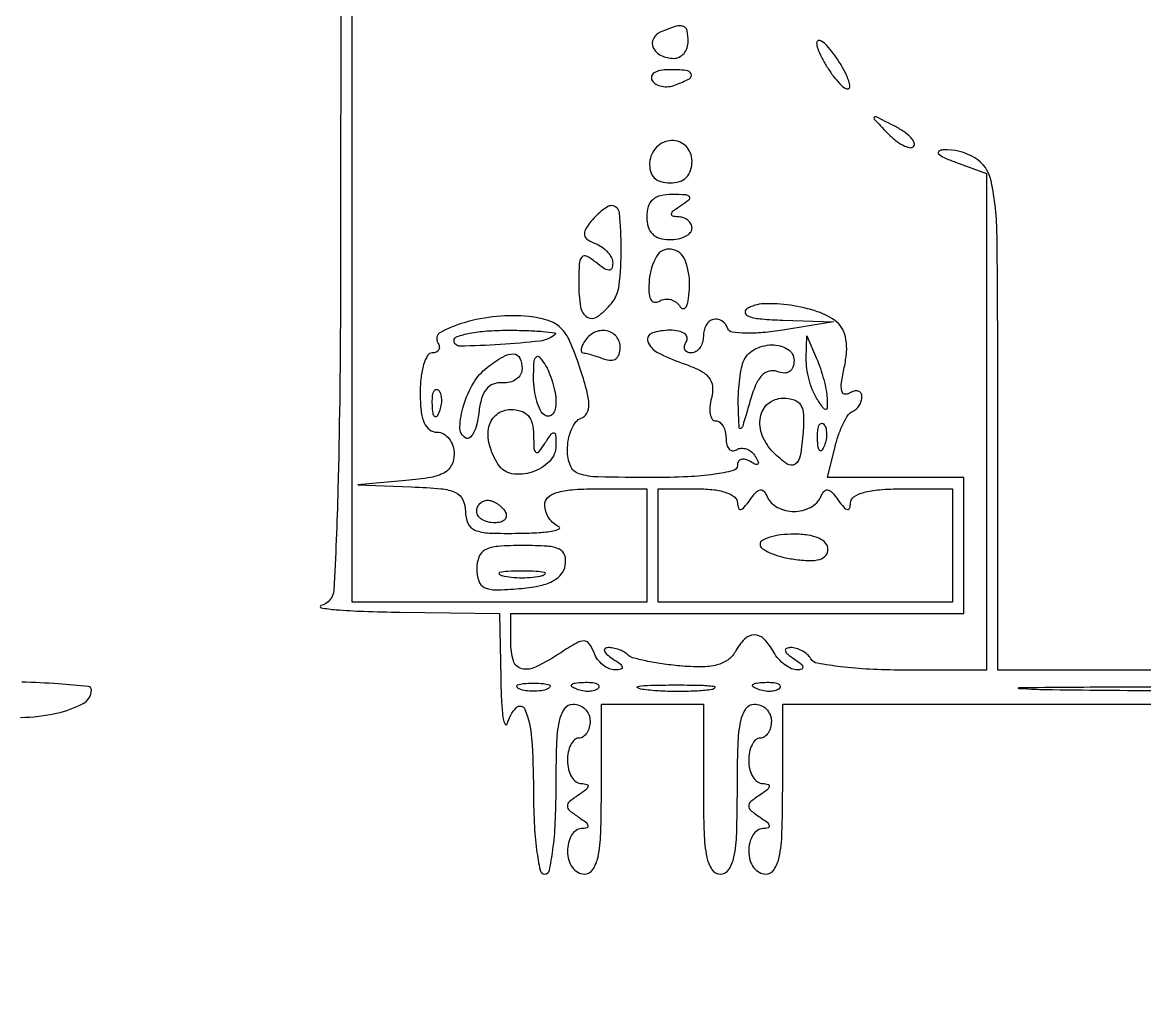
# Model space of a CAD drawing. Extents: x 23 to 255, y 40 to 184.
# Drawn here: x 103.8 to 112.17, y 128.96 to 136.31 of the extents above; entities that cross this region are included whole.
import ezdxf

# ---------------------------------------------------------------- set-up
doc = ezdxf.new("R2010")
doc.units = 0
doc.header["$MEASUREMENT"] = 0

msp = doc.modelspace()

# ---------------------------------------------------------------- linework, layer by layer
for points in [[(207.919475, 175.632891, 0.000007), (191.762556, 175.634099, 0.00002), (173.0434, 175.634494, 0.000013), (151.49745, 175.633531), (95.9364, 175.6296)], [(106.173, 137.650403, -0.000479), (106.169638, 134.144131, -0.006012), (106.151152, 132.818231, -0.007546), (106.12026, 132.066221, -0.325583), (106.02495, 131.949717, 0.803471), (106.025548, 131.934207, 0.024216), (106.137838, 131.91951, 0.011992), (106.342754, 131.907665, 0.005125), (106.61715, 131.901214), (107.3574, 131.8914), (107.367214, 131.40495, 0.007862), (107.37359, 131.227398, 0.02269), (107.38551, 131.104884, 0.10448), (107.400384, 131.064208, 0.657748), (107.415717, 131.06655, -0.126392), (107.482931, 131.187545, -0.546618), (107.548147, 131.175124, -0.078135), (107.597899, 130.958896, -0.017552), (107.6112, 130.5801, 0.011522), (107.617006, 130.328201, 0.02162), (107.63517, 130.125375, 0.018508), (107.661128, 129.973759, 0.354925), (107.6958, 129.9456, 0.354925), (107.730472, 129.973759, 0.018508), (107.75643, 130.125375, 0.02162), (107.774594, 130.328201, 0.011522), (107.7804, 130.5801, -0.007659), (107.785457, 130.910228, -0.041714), (107.80578, 131.0877, -0.098409), (107.844562, 131.181095, -0.250296), (107.9073, 131.2146, -0.099038), (107.95573, 131.204912, -0.097945), (107.996923, 131.177323, -0.097945), (108.024512, 131.13613, -0.099038), (108.0342, 131.0877, -0.064853), (108.027881, 131.039186, -0.082425), (108.009349, 130.998077, -0.098894), (107.981863, 130.970577, -0.148195), (107.9496, 130.9608, 0.191087), (107.917293, 130.947985, 0.088204), (107.889851, 130.911097, 0.068025), (107.871234, 130.856354, 0.048028), (107.865, 130.7916, 0.060533), (107.872874, 130.726801, 0.078496), (107.896064, 130.671722, 0.095937), (107.930411, 130.634591, 0.156456), (107.97075, 130.621105, -0.067648), (108.009311, 130.615382, -0.403287), (108.018515, 130.599369, -0.166561), (108.002344, 130.57442, -0.021186), (107.9496, 130.536505, 0.02521), (107.880678, 130.486114, 0.226004), (107.865, 130.4532, 0.226004), (107.880678, 130.420286, 0.02521), (107.9496, 130.369895, -0.021186), (108.002344, 130.33198, -0.166561), (108.018515, 130.307031, -0.403287), (108.009311, 130.291018, -0.067648), (107.97075, 130.285295, 0.156456), (107.930411, 130.271809, 0.095937), (107.896064, 130.234678, 0.078496), (107.872874, 130.179599, 0.060533), (107.865, 130.1148, 0.072314), (107.874464, 130.049708, 0.08892), (107.902013, 129.99495, 0.10214), (107.943191, 129.958561, 0.130775), (107.9919, 129.9456, 0.250296), (108.054638, 129.979105, 0.098409), (108.09342, 130.0725, 0.041714), (108.113743, 130.249972, 0.007659), (108.1188, 130.5801), (108.1188, 131.2146), (108.4995, 131.2146), (108.8802, 131.2146), (108.8802, 130.5801, 0.007659), (108.885257, 130.249972, 0.041714), (108.90558, 130.0725, 0.098409), (108.944362, 129.979105, 0.250296), (109.0071, 129.9456, 0.250296), (109.069838, 129.979105, 0.098409), (109.10862, 130.0725, 0.041714), (109.128943, 130.249972, 0.007659), (109.134, 130.5801, -0.007659), (109.139057, 130.910228, -0.041714), (109.15938, 131.0877, -0.098409), (109.198162, 131.181095, -0.250296), (109.2609, 131.2146, -0.099038), (109.30933, 131.204912, -0.097945), (109.350523, 131.177323, -0.097945), (109.378112, 131.13613, -0.099038), (109.3878, 131.0877, -0.064853), (109.381481, 131.039186, -0.082425), (109.362949, 130.998077, -0.098894), (109.335463, 130.970577, -0.148195), (109.3032, 130.9608, 0.191087), (109.270893, 130.947985, 0.088204), (109.243451, 130.911097, 0.068025), (109.224834, 130.856354, 0.048028), (109.2186, 130.7916, 0.060533), (109.226474, 130.726801, 0.078496), (109.249664, 130.671722, 0.095937), (109.284011, 130.634591, 0.156456), (109.32435, 130.621105, -0.067648), (109.362911, 130.615382, -0.403287), (109.372115, 130.599369, -0.166561), (109.355944, 130.57442, -0.021186), (109.3032, 130.536505, 0.02521), (109.234278, 130.486114, 0.226004), (109.2186, 130.4532, 0.226004), (109.234278, 130.420286, 0.02521), (109.3032, 130.369895, -0.021186), (109.355944, 130.33198, -0.166561), (109.372115, 130.307031, -0.403287), (109.362911, 130.291018, -0.067648), (109.32435, 130.285295, 0.156456), (109.284011, 130.271809, 0.095937), (109.249664, 130.234678, 0.078496), (109.226474, 130.179599, 0.060533), (109.2186, 130.1148, 0.072314), (109.228064, 130.049708, 0.08892), (109.255613, 129.99495, 0.10214), (109.296791, 129.958561, 0.130775), (109.3455, 129.9456, 0.250296), (109.408238, 129.979105, 0.098409), (109.44702, 130.0725, 0.041714), (109.467343, 130.249972, 0.007659), (109.4724, 130.5801), (109.4724, 131.2146), (113.357797, 131.2146, -0.000725)], [(114.1677, 131.4684), (111.0798, 131.4684), (111.0798, 133.362849, 0.002469), (111.073155, 134.708677, 0.048205), (111.029164, 135.121303, 0.21052), (110.906242, 135.294388, 0.147449), (110.671031, 135.353321, 0.133533), (110.638741, 135.342879, 0.476045), (110.636799, 135.324251, 0.091866), (110.677869, 135.295978, 0.017376), (110.76255, 135.261671), (110.9952, 135.1767), (110.9952, 133.32255), (110.9952, 131.4684), (110.365693, 131.4684, -0.012539), (110.120707, 131.474545, -0.018327), (109.905744, 131.493251, -0.014001), (109.732835, 131.519641, -0.21256), (109.6839, 131.553, 0.075854), (109.656442, 131.585271, 0.054031), (109.617376, 131.612368, 0.053889), (109.573275, 131.630537, 0.074131), (109.530857, 131.636305, 0.102799), (109.500115, 131.629503, 0.37991), (109.492632, 131.612839, 0.147021), (109.510122, 131.587055, 0.027275), (109.557, 131.553, -0.026198), (109.60479, 131.518439, -0.15033), (109.622078, 131.492834, -0.385271), (109.614295, 131.476304, -0.095919), (109.582354, 131.469695, -0.109801), (109.537981, 131.478966, -0.055282), (109.488529, 131.508284, -0.051029), (109.441872, 131.551538, -0.052812), (109.405549, 131.60288, 0.063716), (109.333575, 131.700061, 0.203827), (109.260973, 131.731093, 0.20439), (109.188405, 131.700288, 0.064067), (109.116539, 131.603395, -0.115304), (109.061975, 131.543613, -0.08902), (108.981289, 131.50721, -0.060868), (108.866145, 131.49278, -0.023234), (108.704399, 131.499799, -0.013284), (108.571353, 131.515356, -0.017232), (108.450495, 131.537027, -0.015007), (108.352226, 131.561273, -0.129081), (108.313515, 131.583885, 0.070163), (108.286295, 131.604377, 0.039799), (108.248657, 131.621441, 0.038855), (108.207182, 131.632849, 0.051266), (108.16815, 131.636305, 0.160847), (108.145227, 131.628373, 0.342256), (108.140699, 131.611299, 0.118892), (108.160334, 131.584761, 0.030864), (108.2034, 131.553, -0.01849), (108.259006, 131.514077, -0.178005), (108.274348, 131.490183, -0.412224), (108.264619, 131.474787, -0.053381), (108.221895, 131.469695, -0.106581), (108.176728, 131.47887, -0.067535), (108.130687, 131.506949, -0.063197), (108.090786, 131.548757, -0.06746), (108.063629, 131.598336, 0.058336), (108.028418, 131.665485, 0.247715), (107.989605, 131.685972, 0.131877), (107.933034, 131.670787, 0.013891), (107.81546, 131.598336, -0.028757), (107.631946, 131.492643, -0.171674), (107.524055, 131.479085, -0.275895), (107.462026, 131.537268, -0.069858), (107.442, 131.6799), (107.442, 131.8914), (109.134, 131.8914), (110.826, 131.8914), (110.826, 132.399), (110.826, 132.9066), (110.316788, 132.9066), (109.807576, 132.9066), (109.864577, 133.13925, -0.024223), (109.891645, 133.230387, -0.030164), (109.925839, 133.311843, -0.031132), (109.961845, 133.374727, -0.154442), (109.993088, 133.4001, 0.089832), (110.020429, 133.417044, 0.065953), (110.043593, 133.444263, 0.064718), (110.059256, 133.47718, 0.078879), (110.0646, 133.510843, 0.140261), (110.056981, 133.537468, 0.191243), (110.037091, 133.552137, 0.138076), (110.006811, 133.551627, 0.065666), (109.970953, 133.535509, -0.199209), (109.934829, 133.529668, -0.293184), (109.913184, 133.552104, -0.086525), (109.911628, 133.61571, -0.017009), (109.932415, 133.728536, 0.034769), (109.949149, 133.841795, 0.059305), (109.945207, 133.937237, 0.074369), (109.921205, 134.012625, 0.111533), (109.878011, 134.066167, 0.08714), (109.73277, 134.144755, 0.044541), (109.53046, 134.192788, 0.044385), (109.331587, 134.203812, 0.133739), (109.202919, 134.164118, 0.362187), (109.193524, 134.134857, 0.226169), (109.221658, 134.109084, 0.052963), (109.316236, 134.0908, 0.013481), (109.4724, 134.081706), (109.8531, 134.069822), (109.4724, 134.007295, -0.018662), (109.324476, 133.988637, -0.028518), (109.195247, 133.984613, -0.02763), (109.095264, 133.992743, -0.273076), (109.0635, 134.017884, 0.148516), (109.017238, 134.077126, 0.22844), (108.954229, 134.087538, 0.20008), (108.900406, 134.043982, 0.124512), (108.8802, 133.9641, -0.06887), (108.873487, 133.915597, -0.085131), (108.853882, 133.874477, -0.099915), (108.824772, 133.846982, -0.140337), (108.790607, 133.8372, -0.108972), (108.760579, 133.843823, -0.182303), (108.742691, 133.862051, -0.161196), (108.740059, 133.889474, -0.082592), (108.7533, 133.9218, 0.202618), (108.758258, 133.953789, 0.181468), (108.739058, 133.981549, 0.104212), (108.694469, 134.000348, 0.047867), (108.631393, 134.0064, 0.08051), (108.495467, 133.984371, 0.42306), (108.466006, 133.923225, 0.186337), (108.538025, 133.841095, 0.036771), (108.721097, 133.761757, -0.028734), (108.85117, 133.707852, -0.106253), (108.920873, 133.653525, -0.154415), (108.948068, 133.587486, -0.085205), (108.940518, 133.499681, 0.040742), (108.92904, 133.434512, 0.07012), (108.93163, 133.379561, 0.106108), (108.947031, 133.342988, 0.244935), (108.97272, 133.3296, -0.167978), (109.001974, 133.319487, -0.094904), (109.026875, 133.290856, -0.075659), (109.043712, 133.248158, -0.056198), (109.0494, 133.197707, 0.06068), (109.055124, 133.150714, 0.129571), (109.072534, 133.118855, 0.191518), (109.098292, 133.106902, 0.153598), (109.128154, 133.114487, -0.124968), (109.162902, 133.125424, -0.100781), (109.201757, 133.119766, -0.090333), (109.238801, 133.098277, -0.078004), (109.268126, 133.064109, -0.02762), (109.289773, 133.024327, -0.309012), (109.287111, 133.007429, -0.323892), (109.270729, 133.004302, -0.028948), (109.231671, 133.025421, 0.068937), (109.194287, 133.041933, 0.143226), (109.162691, 133.041736, 0.19028), (109.141881, 133.025356, 0.132745), (109.134, 132.996193, -0.345392), (109.103959, 132.957893, -0.025072), (108.963065, 132.930736, -0.024213), (108.763242, 132.912329, -0.01086), (108.4995, 132.9066, -0.005102), (108.093945, 132.910739, -0.072956), (107.951788, 132.934565, -0.222264), (107.887745, 132.994124, -0.096358), (107.865, 133.11105, -0.047167), (107.872635, 133.191809, -0.054798), (107.895282, 133.265537, -0.063222), (107.928583, 133.321883, -0.148321), (107.968087, 133.349862, 0.194433), (108.010896, 133.386348, 0.128799), (108.025468, 133.450104, 0.059096), (108.009532, 133.555885, 0.012798), (107.956018, 133.733152, 0.023093), (107.883529, 133.922882, 0.094588), (107.814288, 134.024147, 0.121137), (107.722078, 134.079588, 0.049629), (107.577981, 134.108957, 0.049848), (107.337244, 134.109504, 0.045572), (107.093534, 134.063033, 0.055501), (106.917521, 133.9906, 0.429614), (106.897193, 133.913559, -0.094446), (106.908334, 133.884426, -0.172633), (106.904205, 133.85963, -0.173027), (106.885354, 133.843055, -0.094931), (106.854793, 133.8372, 0.26942), (106.820288, 133.817152, 0.056132), (106.791518, 133.750221, 0.044842), (106.771706, 133.654549, 0.028651), (106.7652, 133.5411, 0.025511), (106.772128, 133.405399, 0.075863), (106.795414, 133.3155, 0.129352), (106.835465, 133.264126, 0.164293), (106.8921, 133.245, -0.128627), (106.940495, 133.232341, -0.100724), (106.981723, 133.196726, -0.089115), (107.009445, 133.143451, -0.075653), (107.019, 133.080664, -0.113577), (106.999908, 132.997699, -0.155688), (106.947408, 132.942602, -0.084753), (106.845567, 132.907545, -0.018154), (106.65945, 132.883945), (106.2999, 132.85156), (106.70175, 132.83678, -0.013507), (106.921915, 132.82272, -0.084843), (107.030371, 132.79386, -0.177789), (107.084075, 132.740601, -0.10985), (107.1036, 132.6528, 0.104935), (107.122322, 132.564573, 0.194464), (107.174146, 132.514476, 0.088188), (107.280119, 132.492066, 0.012276), (107.50545, 132.490279, 0.010255), (107.652939, 132.495757, 0.026884), (107.758193, 132.507531, 0.085719), (107.802577, 132.52304, 0.630745), (107.80155, 132.539629, -0.087674), (107.761119, 132.564889, -0.065245), (107.726864, 132.604971, -0.064399), (107.703699, 132.653144, -0.080074), (107.6958, 132.70215, -0.208403), (107.719525, 132.7566, -0.111447), (107.784132, 132.794192, -0.058953), (107.898232, 132.815807, -0.017365), (108.0765, 132.822), (108.4572, 132.822), (108.4572, 132.399), (108.4572, 131.976), (107.3574, 131.976), (106.2576, 131.976), (106.2576, 137.6019)], [(103.782206, 131.115348, 0.052396), (104.05065, 131.146743, 0.06384), (104.248417, 131.218625, 0.277906), (104.31114, 131.32035, 0.389229), (104.288255, 131.345821, 0.005384), (104.063094, 131.365162, 0.011698), (103.790137, 131.379238, 0.007033)]]:
    msp.add_lwpolyline(points, format="xyb")
for points in [[(108.562423, 136.234395, 0.179307), (108.506744, 136.183752, 0.23808), (108.506042, 136.116347, 0.169462), (108.565243, 136.058012, 0.111025), (108.659593, 136.0368, 0.116963), (108.700714, 136.046553, 0.100545), (108.735732, 136.074077, 0.092916), (108.75924, 136.115237, 0.083601), (108.7674, 136.1637, 0.050787), (108.75928, 136.243439, 0.264872), (108.731218, 136.275381, 0.16178), (108.677675, 136.275988, 0.018448)], [(109.7262, 136.153739, 0.091785), (109.734213, 136.110453, 0.024227), (109.762687, 136.045751, 0.023749), (109.802867, 135.974, 0.022398), (109.850409, 135.90492, 0.02314), (109.898242, 135.847415, 0.065258), (109.938132, 135.813791, 0.206301), (109.962487, 135.809782, 0.344492), (109.974619, 135.8253, 0.091785), (109.966605, 135.868586, 0.024227), (109.938132, 135.933288, 0.023749), (109.897952, 136.005039, 0.022398), (109.850409, 136.07412, 0.02314), (109.802577, 136.131624, 0.065258), (109.762687, 136.165248, 0.206301), (109.738331, 136.169257, 0.344492)], [(108.497216, 135.871295, 0.126981), (108.525687, 135.843984, 0.081026), (108.569012, 135.828155, 0.072258), (108.620196, 135.825884, 0.066719), (108.671409, 135.838046, 0.027681), (108.776096, 135.885017, 0.395517), (108.788589, 135.920288, 0.275668), (108.751354, 135.946869, 0.020503), (108.621407, 135.9522, 0.045552), (108.558148, 135.946425, 0.099152), (108.513072, 135.928434, 0.177225), (108.493191, 135.901875, 0.214542)], [(110.252936, 135.480668, 0.032763), (110.312631, 135.425849, 0.05091), (110.371219, 135.387831, 0.066521), (110.420387, 135.370381, 0.253633), (110.450531, 135.379331, 0.314606), (110.455384, 135.406649, 0.082345), (110.428902, 135.445513, 0.05386), (110.37656, 135.489666, 0.029819), (110.304496, 135.532228, 0.001975), (110.170916, 135.600069, 0.323466), (110.155525, 135.59759, 0.404836), (110.155304, 135.58383, 0.002294)], [(108.4792, 135.258658, 0.08394), (108.485208, 135.193748, 0.132163), (108.512979, 135.145537, 0.125483), (108.562452, 135.116167, 0.071641), (108.631658, 135.1062, 0.076963), (108.701526, 135.117019, 0.120111), (108.7533, 135.1485, 0.120111), (108.784781, 135.200274, 0.076963), (108.7956, 135.270142, 0.195693), (108.7507, 135.380469, 0.211594), (108.643397, 135.423421, 0.192287), (108.531338, 135.373886, 0.176669)], [(108.4572, 134.8524, 0.072254), (108.467931, 134.778531, 0.124864), (108.4995, 134.7255, 0.124864), (108.552531, 134.693931, 0.072254), (108.6264, 134.6832, 0.048028), (108.691154, 134.689434, 0.068025), (108.745898, 134.708051, 0.088204), (108.782785, 134.735493, 0.191087), (108.7956, 134.7678, 0.123684), (108.787469, 134.800167, 0.099425), (108.764536, 134.827929, 0.089546), (108.730247, 134.84682, 0.07833), (108.68985, 134.853695, -0.066727), (108.651364, 134.859335, -0.405416), (108.642263, 134.875169, -0.167501), (108.658391, 134.899756, -0.021149), (108.711, 134.937, 0.023197), (108.772664, 134.981034, 0.409657), (108.775478, 135.003128, 0.220444), (108.74858, 135.017334, 0.011293), (108.64755, 135.020305, 0.055785), (108.560466, 135.011158, 0.127363), (108.501982, 134.981489, 0.139785), (108.468527, 134.929319, 0.073238)], [(108.0424, 134.81998, 0.041542), (108.000169, 134.759517, 0.180973), (107.992965, 134.717189, 0.20302), (108.015472, 134.68358, 0.053479), (108.074341, 134.653435, -0.060999), (108.12369, 134.627224, -0.060238), (108.165489, 134.589784, -0.065739), (108.193853, 134.547307, -0.114865), (108.2034, 134.506296, -0.103109), (108.195488, 134.468339, -0.314946), (108.174235, 134.455321, -0.136301), (108.137232, 134.46806, -0.022561), (108.0765, 134.514, 0.049622), (108.008305, 134.560013, 0.362514), (107.972478, 134.552707, 0.15744), (107.953227, 134.501833, 0.012361), (107.9496, 134.355159, 0.038465), (107.963088, 134.180091, 0.221041), (108.013419, 134.104736, 0.304307), (108.089667, 134.10809, 0.0609), (108.193891, 134.206443, 0.146976), (108.25159, 134.342586, 0.027696), (108.266235, 134.615444, 0.023522), (108.25324, 134.88157, 0.3855), (108.192609, 134.93683, 0.136447), (108.165929, 134.929503, 0.030481), (108.126585, 134.902576, 0.029472), (108.083477, 134.864763, 0.024777)], [(108.476215, 134.382455, 0.027882), (108.473787, 134.291958, 0.104504), (108.487071, 134.237003, 0.245773), (108.514244, 134.216629, 0.180667), (108.551822, 134.224094, -0.106686), (108.592252, 134.238441, -0.099435), (108.636101, 134.235377, -0.095973), (108.676613, 134.215338, -0.091884), (108.70744, 134.181361, 0.272475), (108.731709, 134.168565, 0.284979), (108.753875, 134.183798, 0.074911), (108.770052, 134.243661, 0.021494), (108.776923, 134.339722, 0.100599), (108.743923, 134.529573, 0.27058), (108.640464, 134.611483, 0.307259), (108.530644, 134.557749, 0.10968)], [(107.77335, 133.97574, -0.15013), (107.66142, 133.926045, -0.014763), (107.364213, 133.89914, -0.010728), (107.062348, 133.887269, -0.41945), (107.019, 133.92985, -0.325726), (107.040769, 133.959721, -0.02994), (107.134973, 133.983914, -0.02964), (107.262466, 134.000874, -0.018251), (107.4138, 134.0064, -0.007298), (107.562831, 134.004225, -0.01397), (107.682273, 133.997394, -0.011896), (107.769719, 133.987837, -0.645588)], [(107.9919, 133.9218, 0.033138), (107.97469, 133.889325, 0.070413), (107.966833, 133.862051, 0.136025), (107.969153, 133.844376, 0.30111), (107.979988, 133.8372, -0.059103), (108.002708, 133.834505, -0.010829), (108.043669, 133.823705, -0.011506), (108.091285, 133.808847, -0.010234), (108.140081, 133.791259, 0.089656), (108.188305, 133.782106, 0.157257), (108.226696, 133.794118, 0.154548), (108.251272, 133.826516, 0.085779), (108.2598, 133.875859, 0.170915), (108.230493, 133.959091, 0.182963), (108.156337, 134.002715, 0.161972), (108.064464, 133.988706, 0.137034)], [(109.803558, 133.4988, -0.011111), (109.804622, 133.424972, -0.411928), (109.793766, 133.4142, -0.247646), (109.776329, 133.423401, -0.006504), (109.7262, 133.4988, -0.050598), (109.695094, 133.559639, -0.029001), (109.669647, 133.638126, -0.028709), (109.65304, 133.720839, -0.04208), (109.648842, 133.7949), (109.653492, 133.9641), (109.7262, 133.7949, -0.021159), (109.754382, 133.720826, -0.016424), (109.778916, 133.638126, -0.016709), (109.796706, 133.55936, -0.038039)], [(107.5266, 133.7197, -0.128753), (107.515112, 133.675829, -0.110029), (107.48311, 133.640167, -0.096945), (107.435105, 133.618327, -0.07838), (107.37855, 133.61395, 0.110955), (107.310879, 133.604289, 0.13615), (107.259607, 133.566634, 0.09881), (107.22425, 133.496983, 0.039596), (107.203592, 133.391616, -0.030616), (107.188208, 133.304939, -0.05956), (107.163762, 133.239165, -0.102014), (107.134891, 133.203328, -0.321125), (107.105785, 133.20135, -0.270461), (107.062035, 133.283581, -0.064125), (107.088961, 133.442907, -0.059188), (107.162993, 133.611514, -0.095522), (107.266331, 133.728759, -0.030361), (107.384449, 133.809083, -0.1438), (107.462877, 133.82918, -0.28279), (107.509267, 133.798389, -0.108834)], [(109.557, 133.780591, -0.084672), (109.548358, 133.729923, -0.16399), (109.523351, 133.6979, -0.159599), (109.483499, 133.687032, -0.079188), (109.431674, 133.697989, 0.15488), (109.370826, 133.701589, 0.146865), (109.31753, 133.669651, 0.086227), (109.270575, 133.59595, 0.028458), (109.227804, 133.474391, -0.001622), (109.1742, 133.291199, -0.200869), (109.159268, 133.272898, -0.550873), (109.147626, 133.279518, -0.003229), (109.14163, 133.428431, -0.018728), (109.141978, 133.523361, -0.016598), (109.149315, 133.621923, -0.016901), (109.161877, 133.710231, -0.047864), (109.178507, 133.770144, -0.176813), (109.257579, 133.860954, -0.119762), (109.391289, 133.897382, -0.145653), (109.50937, 133.865757, -0.260634)], [(107.779105, 133.472657, -0.055127), (107.773503, 133.417756, -0.120336), (107.755168, 133.37993, -0.191761), (107.727728, 133.364903, -0.170542), (107.6958, 133.3719, -0.139745), (107.663316, 133.40751, -0.043178), (107.636432, 133.475701, -0.039395), (107.618237, 133.560864, -0.03437), (107.612495, 133.651843, -0.01112), (107.615749, 133.768311, -0.161557), (107.630474, 133.806216, -0.457374), (107.654275, 133.80674, -0.040301), (107.6958, 133.7526, -0.044031), (107.727323, 133.692888, -0.027129), (107.754099, 133.618021, -0.0271), (107.772663, 133.540502, -0.043125)], [(106.907591, 133.398338, -0.054073), (106.888848, 133.363087, -0.470617), (106.87343, 133.361628, -0.168741), (106.861474, 133.386311, -0.018894), (106.856479, 133.44945, -0.028489), (106.857409, 133.508347, -0.077125), (106.866776, 133.548954, -0.208169), (106.882397, 133.564397, -0.296942), (106.900913, 133.560487, -0.126455), (106.917261, 133.532829, -0.060344), (106.923958, 133.491772, -0.05415), (106.920792, 133.444603, -0.051402)], [(109.624949, 133.245, -0.02087), (109.604111, 133.068908, -0.204351), (109.565046, 133.006966, -0.315518), (109.505784, 133.007339, -0.041985), (109.40472, 133.09272, -0.101324), (109.320265, 133.220664, -0.138334), (109.305648, 133.35732, -0.177707), (109.363708, 133.4587, -0.176537), (109.473744, 133.4988, -0.073588), (109.558523, 133.486255, -0.187056), (109.60671, 133.448573, -0.12689), (109.627817, 133.376496, -0.027128)], [(107.612495, 133.22385, 0.011293), (107.615466, 133.12282, 0.220444), (107.629672, 133.095922, 0.409657), (107.651766, 133.098736, 0.023197), (107.6958, 133.1604, -0.010089), (107.744043, 133.231846, -0.292996), (107.763569, 133.239796, -0.345275), (107.776427, 133.225209, -0.012123), (107.779105, 133.144951, -0.199883), (107.7314, 133.027384, -0.118855), (107.600897, 132.946622, -0.121845), (107.450406, 132.935304, -0.212774), (107.348134, 133.003297, -0.073219), (107.282148, 133.151612, -0.124896), (107.278924, 133.2864, -0.17299), (107.337491, 133.378343, -0.166778), (107.442, 133.4142, -0.07417), (107.518685, 133.402762, -0.136902), (107.571413, 133.369094, -0.125005), (107.602059, 133.310473, -0.056607)], [(109.783991, 133.144537, -0.054073), (109.765248, 133.109287, -0.470617), (109.74983, 133.107828, -0.168741), (109.737874, 133.132511, -0.018894), (109.732879, 133.19565, -0.028489), (109.733809, 133.254547, -0.077125), (109.743176, 133.295154, -0.208169), (109.758797, 133.310597, -0.296942), (109.777312, 133.306687, -0.126455), (109.793661, 133.279029, -0.060344), (109.800358, 133.237972, -0.05415), (109.797192, 133.190803, -0.051402)], [(109.135295, 132.71625, 0.072317), (109.141436, 132.677366, 0.393062), (109.158329, 132.667677, 0.161814), (109.185083, 132.684048, 0.021325), (109.226336, 132.7374, -0.02856), (109.272584, 132.795458, -0.172412), (109.305881, 132.813629, -0.274217), (109.333638, 132.802634, -0.068328), (109.358991, 132.75855, 0.109524), (109.386886, 132.718092, 0.064702), (109.434856, 132.683864, 0.059978), (109.494496, 132.660683, 0.062808), (109.557, 132.6528, 0.062808), (109.619504, 132.660683, 0.059978), (109.679144, 132.683864, 0.064702), (109.727114, 132.718092, 0.109524), (109.755009, 132.75855, -0.068328), (109.780362, 132.802634, -0.274217), (109.808119, 132.813629, -0.172412), (109.841416, 132.795458, -0.02856), (109.887664, 132.7374, 0.021325), (109.928917, 132.684048, 0.161814), (109.955671, 132.667677, 0.393062), (109.972564, 132.677366, 0.072317), (109.978705, 132.71625, -0.250085), (110.003667, 132.761687, -0.077213), (110.077217, 132.794903, -0.048342), (110.195642, 132.815654, -0.019216), (110.3607, 132.822), (110.7414, 132.822), (110.7414, 132.399), (110.7414, 131.976), (109.6416, 131.976), (108.5418, 131.976), (108.5418, 132.399), (108.5418, 132.822), (108.8379, 132.822, -0.028612), (108.959695, 132.815025, -0.056868), (109.053724, 132.793204, -0.083693), (109.114218, 132.759474, -0.224383)], [(107.3997, 132.6528, -0.139169), (107.408832, 132.620682, -0.191142), (107.397883, 132.593051, -0.138808), (107.366761, 132.574398, -0.066118), (107.320093, 132.5682, -0.062283), (107.269662, 132.574506, -0.080552), (107.226944, 132.593051, -0.097988), (107.198354, 132.620535, -0.153634), (107.1882, 132.6528, -0.092995), (107.194259, 132.685095, -0.096318), (107.211585, 132.712549, -0.099231), (107.237433, 132.730923, -0.105429), (107.267807, 132.7374, -0.089642), (107.302119, 132.731199, -0.053229), (107.339389, 132.712549, -0.051032), (107.373795, 132.685161, -0.06081)], [(109.3032, 132.408602, 0.246404), (109.319667, 132.377216, 0.047041), (109.377754, 132.344693, 0.04044), (109.45978, 132.316085, 0.027258), (109.557, 132.296354, 0.02709), (109.671318, 132.285858, 0.081358), (109.748847, 132.295597, 0.14566), (109.793654, 132.324736, 0.178073), (109.8108, 132.371352, 0.191106), (109.792639, 132.417132, 0.100101), (109.741828, 132.453096, 0.068643), (109.661421, 132.47616, 0.035581), (109.557, 132.4836, 0.027968), (109.459755, 132.478156, 0.043898), (109.377754, 132.461569, 0.054546), (109.320241, 132.437503, 0.27286)], [(107.1882, 132.224693, 0.077699), (107.202371, 132.134053, 0.208741), (107.244573, 132.086104, 0.113744), (107.329102, 132.068002, 0.016803), (107.504746, 132.076643, 0.027614), (107.650887, 132.096935, 0.068885), (107.752654, 132.131877, 0.101082), (107.816994, 132.182827, 0.128769), (107.84935, 132.25095, 0.121912), (107.845253, 132.324912, 0.211929), (107.805632, 132.370485, 0.094469), (107.71533, 132.393457, 0.015182), (107.532803, 132.399, 0.016588), (107.344653, 132.392756, 0.100826), (107.251163, 132.367152, 0.188612), (107.204475, 132.314945, 0.089441)], [(107.67465, 132.171483, -0.039571), (107.607201, 132.159452, -0.024357), (107.5266, 132.155524, -0.024357), (107.445999, 132.159452, -0.039571), (107.37855, 132.171483, -0.161593), (107.356627, 132.185722, -0.542911), (107.360969, 132.198808, -0.052887), (107.420682, 132.207828, -0.011065), (107.5266, 132.210173, -0.011065), (107.632518, 132.207828, -0.052887), (107.692231, 132.198808, -0.542911), (107.696573, 132.185722, -0.161593)], [(107.71695, 131.327771, -0.057986), (107.668727, 131.314545, -0.037979), (107.6112, 131.310169, -0.037979), (107.553673, 131.314545, -0.057986), (107.50545, 131.327771, -0.174857), (107.487736, 131.343615, -0.447206), (107.492892, 131.357907, -0.078554), (107.535784, 131.367803, -0.017491), (107.6112, 131.370442, -0.017491), (107.686616, 131.367803, -0.078554), (107.729508, 131.357907, -0.447206), (107.734664, 131.343615, -0.174857)], [(108.095888, 131.332687, -0.126455), (108.068229, 131.316339, -0.060344), (108.027172, 131.309642, -0.05415), (107.980003, 131.312808, -0.051402), (107.933738, 131.326009, -0.054073), (107.898487, 131.344752, -0.470617), (107.897028, 131.36017, -0.168741), (107.921711, 131.372126, -0.018894), (107.98485, 131.377121, -0.028489), (108.043747, 131.376191, -0.077125), (108.084354, 131.366824, -0.208169), (108.099797, 131.351203, -0.296942)], [(108.945165, 131.323351, -0.024559), (108.836839, 131.312308, -0.012695), (108.700714, 131.30862, -0.01259), (108.56027, 131.311918, -0.018638), (108.437565, 131.322488, -0.069146), (108.389957, 131.335217, -0.756877), (108.391419, 131.346919, -0.031761), (108.487043, 131.355278, -0.005499), (108.6687, 131.357585, -0.005888), (108.85108, 131.355747, -0.025342), (108.959297, 131.347885, -0.556092), (108.964815, 131.335933, -0.212532)], [(109.449488, 131.332687, -0.126455), (109.421829, 131.316339, -0.060344), (109.380772, 131.309642, -0.05415), (109.333603, 131.312808, -0.051402), (109.287338, 131.326009, -0.054073), (109.252087, 131.344752, -0.470617), (109.250628, 131.36017, -0.168741), (109.275311, 131.372126, -0.018894), (109.33845, 131.377121, -0.028489), (109.397347, 131.376191, -0.077125), (109.437954, 131.366824, -0.208169), (109.453397, 131.351203, -0.296942)], [(115.379051, 131.320446, -0.002017), (114.501831, 131.312834, -0.001159), (113.444369, 131.310374, -0.001157), (112.381788, 131.312825, -0.001932), (111.487451, 131.320414, -0.011537), (111.237162, 131.329283, -0.965016), (111.237353, 131.337628, -0.002658), (112.011147, 131.34335, -0.000518), (113.4063, 131.344807, -0.000523), (114.802245, 131.343357, -0.002566), (115.591081, 131.337664, -0.959423), (115.591324, 131.32928, -0.014442)]]:
    msp.add_lwpolyline(points, format="xyb", close=True)

doc.saveas('drawing.dxf')
